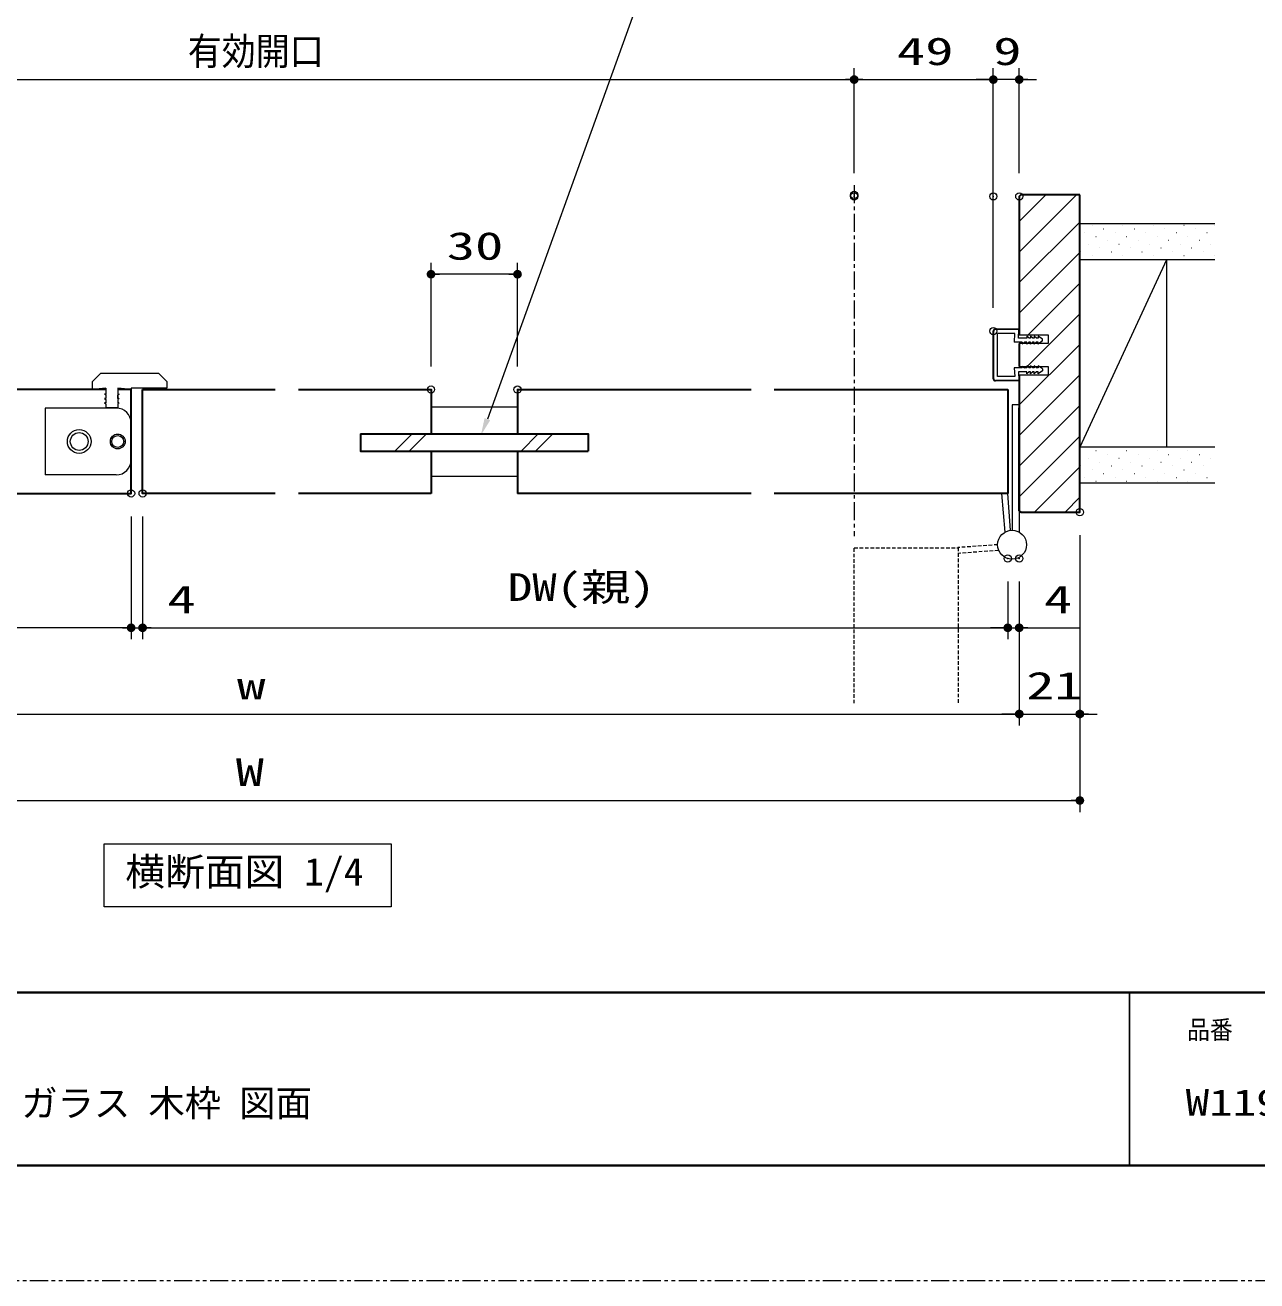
# Model space of a CAD drawing. Units: millimetres, scale not verified. Extents: x -1306 to 1306, y -607 to 607.
# Drawn here: x -645.9 to -218.7, y -594 to -158.5 of the extents above; entities that cross this region are included whole.
import ezdxf
from ezdxf.enums import TextEntityAlignment as Align

# ---------------------------------------------------------------- set-up
doc = ezdxf.new("R2010")
doc.units = ezdxf.units.MM
doc.header["$LTSCALE"] = 5
doc.header["$PDMODE"] = 32
doc.header["$PDSIZE"] = 2.5
for name, pattern in [('USER1', [2.5, 1.25, -0.25, 0.25, -0.25, 0.25, -0.25]), ('USER2', [0.375, 0.25, -0.125]), ('USER3', [2, 1.25, -0.25, 0.25, -0.25])]:
    doc.linetypes.add(name, pattern=pattern)
for name, color, linetype, lineweight in [('0-1_線(黄)', 2, 'Continuous', 15), ('0-3_陰線', 4, 'USER1', 9), ('0-C_中心線', 3, 'USER3', 9), ('0-D_線(白)', 7, 'Continuous', 30), ('1-0_線(水)', 4, 'Continuous', 9), ('1-1_寸法線', 3, 'Continuous', 13), ('1-2_ハッチング', 6, 'Continuous', 9), ('1-4_DEFPOINTS', 7, 'Continuous', 5), ('1-5_0', 3, 'Continuous', 25), ('1-6_点線(黄)', 2, 'USER2', 15), ('1-7_図面枠', 7, 'Continuous', 35)]:
    doc.layers.add(name, color=color, linetype=linetype, lineweight=lineweight)
doc.styles.add('ＭＳ ゴシック', font='')
doc.styles.get('ＭＳ ゴシック').set_extended_font_data('MS Gothic')

# ---------------------------------------------------------------- blocks, each defined once
blk = doc.blocks.new('_DOT')
at = {"layer": '1-5_0'}
blk.add_line((-2.5, 0), (-5, 0), dxfattribs=at)
for points in [[(0, 0), (-2.5, 0), (-2.48, 0.313)], [(0, 0), (-2.48, -0.313), (-2.5, 0)], [(0, 0), (-2.48, 0.313), (-2.421, 0.622)], [(0, 0), (-2.421, -0.622), (-2.48, -0.313)], [(0, 0), (-2.421, 0.622), (-2.324, 0.92)], [(0, 0), (-2.324, -0.92), (-2.421, -0.622)], [(0, 0), (-2.324, 0.92), (-2.191, 1.204)], [(0, 0), (-2.191, -1.204), (-2.324, -0.92)], [(0, 0), (-2.191, 1.204), (-2.023, 1.469)], [(0, 0), (-2.023, -1.469), (-2.191, -1.204)], [(0, 0), (-2.023, 1.469), (-1.822, 1.711)], [(0, 0), (-1.822, -1.711), (-2.023, -1.469)], [(0, 0), (-1.822, 1.711), (-1.594, 1.926)], [(0, 0), (-1.594, -1.926), (-1.822, -1.711)], [(0, 0), (-1.594, 1.926), (-1.34, 2.111)], [(0, 0), (-1.34, -2.111), (-1.594, -1.926)], [(0, 0), (-1.34, 2.111), (-1.064, 2.262)], [(0, 0), (-1.064, -2.262), (-1.34, -2.111)], [(0, 0), (-1.064, 2.262), (-0.773, 2.378)], [(0, 0), (-0.773, -2.378), (-1.064, -2.262)], [(0, 0), (-0.773, 2.378), (-0.468, 2.456)], [(0, 0), (-0.468, -2.456), (-0.773, -2.378)], [(0, 0), (-0.468, 2.456), (-0.157, 2.495)], [(0, 0), (-0.157, -2.495), (-0.468, -2.456)], [(0, 0), (-0.157, 2.495), (0.157, 2.495)], [(0, 0), (0.157, -2.495), (-0.157, -2.495)], [(0, 0), (0.157, 2.495), (0.468, 2.456)], [(0, 0), (0.468, 2.456), (0.773, 2.378)], [(0, 0), (0.773, 2.378), (1.064, 2.262)], [(0, 0), (1.064, 2.262), (1.34, 2.111)], [(0, 0), (1.34, 2.111), (1.594, 1.926)], [(0, 0), (1.594, 1.926), (1.822, 1.711)], [(0, 0), (1.822, 1.711), (2.023, 1.469)], [(0, 0), (2.023, 1.469), (2.191, 1.204)], [(0, 0), (2.191, 1.204), (2.324, 0.92)], [(0, 0), (2.324, 0.92), (2.421, 0.622)], [(0, 0), (2.421, 0.622), (2.48, 0.313)], [(0, 0), (2.48, 0.313), (2.5, 0)], [(0, 0), (0.468, -2.456), (0.157, -2.495)], [(0, 0), (0.773, -2.378), (0.468, -2.456)], [(0, 0), (1.064, -2.262), (0.773, -2.378)], [(0, 0), (1.34, -2.111), (1.064, -2.262)], [(0, 0), (1.594, -1.926), (1.34, -2.111)], [(0, 0), (1.822, -1.711), (1.594, -1.926)], [(0, 0), (2.023, -1.469), (1.822, -1.711)], [(0, 0), (2.191, -1.204), (2.023, -1.469)], [(0, 0), (2.324, -0.92), (2.191, -1.204)], [(0, 0), (2.421, -0.622), (2.324, -0.92)], [(0, 0), (2.48, -0.313), (2.421, -0.622)], [(0, 0), (2.5, 0), (2.48, -0.313)]]:
    blk.add_solid(points, dxfattribs=at)

msp = doc.modelspace()

# ---------------------------------------------------------------- linework, layer by layer
at = {"layer": '0-1_線(黄)'}
for p, q in [((-233.289, -227.417), (-280.145, -227.417)), ((-233.289, -239.917), (-280.145, -239.917)), ((-250.145, -239.917), (-280.145, -304.917)), ((-250.145, -239.917), (-250.145, -304.917)), ((-233.289, -304.917), (-280.145, -304.917)), ((-233.289, -317.417), (-280.145, -317.417))]:
    msp.add_line(p, q, dxfattribs=at)
msp.add_lwpolyline([(-618.465, -442.417), (-518.928, -442.417), (-518.928, -464.252), (-618.465, -464.252)], close=True, dxfattribs=at)
at = {"layer": '0-3_陰線'}
msp.add_line((387.036, -594), (-1292.964, -594), dxfattribs=at)
at = {"layer": '0-C_中心線'}
msp.add_line((-358.395, -213.978), (-358.395, -335.75), dxfattribs=at)
at = {"layer": '0-D_線(白)'}
for p, q in [((-300.645, -217.417), (-301.145, -217.917)), ((-280.145, -217.417), (-300.645, -217.417)), ((-280.145, -327.417), (-280.145, -217.417)), ((-301.145, -217.917), (-301.145, -265.917)), ((-301.145, -268.917), (-301.145, -276.917)), ((-301.145, -279.917), (-301.145, -326.917)), ((-617.887, -284.917), (-715.145, -284.917)), ((-609.145, -284.917), (-613.773, -284.917)), ((-609.145, -320.917), (-609.145, -284.917)), ((-605.145, -284.917), (-559.145, -284.917)), ((-605.145, -320.917), (-605.145, -284.917)), ((-551.145, -284.917), (-505.145, -284.917)), ((-505.145, -284.917), (-505.145, -300.217)), ((-475.145, -284.917), (-394.145, -284.917)), ((-475.145, -284.917), (-475.145, -300.217)), ((-386.145, -284.917), (-305.145, -284.917)), ((-305.145, -284.917), (-305.145, -320.917)), ((-301.145, -326.917), (-301.145, -291.242)), ((-505.145, -306.217), (-505.145, -320.917)), ((-475.145, -306.217), (-475.145, -320.917)), ((-715.145, -320.917), (-609.145, -320.917)), ((-559.145, -320.917), (-605.145, -320.917)), ((-505.145, -320.917), (-551.145, -320.917)), ((-394.145, -320.917), (-475.145, -320.917)), ((-305.145, -320.917), (-386.145, -320.917)), ((-300.645, -327.417), (-301.145, -326.917)), ((-301.145, -326.917), (-300.645, -327.417)), ((-300.645, -327.417), (-280.145, -327.417))]:
    msp.add_line(p, q, dxfattribs=at)
for points in [[(-529.645, -300.217), (-529.645, -306.217), (-450.645, -306.217)], [(-529.645, -300.217), (-450.645, -300.217), (-450.645, -306.217)]]:
    msp.add_lwpolyline(points, dxfattribs=at)
at = {"layer": '1-0_線(水)'}
for p, q in [((-622.515, -282.088), (-619.687, -279.26)), ((-619.687, -279.26), (-599.631, -279.26)), ((-596.803, -282.088), (-599.631, -279.26)), ((-596.803, -282.088), (-596.803, -284.403)), ((-617.887, -286.46), (-618.401, -286.46)), ((-618.401, -286.46), (-617.887, -286.757)), ((-617.887, -284.403), (-617.887, -286.46)), ((-617.887, -286.757), (-617.887, -288.002)), ((-609.145, -284.917), (-613.773, -284.403)), ((-613.773, -284.403), (-613.773, -286.46)), ((-613.773, -286.46), (-613.259, -286.46)), ((-613.259, -286.46), (-613.773, -286.757)), ((-613.773, -288.002), (-613.773, -286.757)), ((-613.773, -286.757), (-613.773, -288.002)), ((-596.803, -284.403), (-609.145, -284.403)), ((-609.145, -284.403), (-609.145, -284.917)), ((-638.971, -291.346), (-638.971, -314.487)), ((-614.287, -291.346), (-638.971, -291.346)), ((-617.887, -288.002), (-618.401, -288.002)), ((-618.401, -288.002), (-617.887, -288.299)), ((-617.887, -289.545), (-618.401, -289.545)), ((-618.401, -289.545), (-617.887, -289.842)), ((-617.887, -288.299), (-617.887, -289.545)), ((-617.887, -289.842), (-617.887, -291.088)), ((-617.887, -291.088), (-613.773, -291.088)), ((-613.773, -288.002), (-613.259, -288.002)), ((-613.259, -288.002), (-613.773, -288.299)), ((-613.773, -288.299), (-613.773, -289.545)), ((-613.773, -289.545), (-613.259, -289.545)), ((-505.145, -290.917), (-475.145, -290.917)), ((-517.726, -306.217), (-511.726, -300.217)), ((-512.726, -306.217), (-506.726, -300.217)), ((-473.928, -306.217), (-467.928, -300.217)), ((-468.928, -306.217), (-462.928, -300.217)), ((-614.287, -314.487), (-638.971, -314.487)), ((-505.145, -314.917), (-475.145, -314.917)), ((-306.062, -334.34), (-307.166, -320.917)), ((-304.145, -333.717), (-305.145, -320.917)), ((-301.145, -326.917), (-301.145, -334.387))]:
    msp.add_line(p, q, dxfattribs=at)
for points in [[(-617.887, -284.403), (-622.515, -284.917), (-622.515, -282.088)], [(-613.259, -289.545), (-613.773, -289.842), (-613.773, -291.088)], [(-301.145, -290.217), (-303.645, -290.217), (-303.645, -333.717)]]:
    msp.add_lwpolyline(points, dxfattribs=at)
for centre, radius in [((-627.144, -302.917), 4.114), ((-627.144, -302.917), 3.086), ((-613.773, -302.917), 2.571), ((-613.773, -302.917), 2.057), ((-303.645, -338.717), 5)]:
    msp.add_circle(centre, radius, dxfattribs=at)
for centre, start, end in [((-614.287, -296.489), 0, 90), ((-614.287, -309.345), 270, 0)]:
    msp.add_arc(centre, 5.143, start, end, dxfattribs=at)
at = {"layer": '1-1_寸法線'}
for p, q in [((-358.395, -209.917), (-358.395, -173.417)), ((-358.395, -209.417), (-358.395, -173.417)), ((-310.145, -256.617), (-310.145, -173.417)), ((-310.145, -209.917), (-310.145, -173.417)), ((-301.145, -209.917), (-301.145, -173.417)), ((-772.894, -177.417), (-361.395, -177.417)), ((-355.395, -177.417), (-313.145, -177.417)), ((-313.145, -177.417), (-316.145, -177.417)), ((-301.145, -177.417), (-310.145, -177.417)), ((-298.145, -177.417), (-295.145, -177.417)), ((-505.145, -276.917), (-505.145, -240.917)), ((-475.145, -276.917), (-475.145, -240.917)), ((-478.145, -244.917), (-502.145, -244.917)), ((-310.145, -281.217), (-310.145, -264.617)), ((-309.995, -281.217), (-309.995, -264.617)), ((-301.445, -263.917), (-309.445, -263.917)), ((-301.445, -264.067), (-309.445, -264.067)), ((-302.694, -265.417), (-308.645, -265.417)), ((-302.856, -268.417), (-302.694, -265.417)), ((-301.451, -267.117), (-301.295, -264.223)), ((-301.204, -265.719), (-301.145, -264.229)), ((-300.137, -268.417), (-302.861, -268.417)), ((-298.534, -267.117), (-301.451, -267.117)), ((-300.137, -269.071), (-299.321, -268.417)), ((-300.137, -268.424), (-300.137, -269.071)), ((-298.534, -268.417), (-299.321, -268.417)), ((-298.534, -266.367), (-298.534, -267.117)), ((-297.734, -267.117), (-298.534, -266.367)), ((-298.534, -269.167), (-298.534, -268.417)), ((-297.734, -268.417), (-298.534, -269.167)), ((-297.234, -267.117), (-297.734, -267.117)), ((-297.234, -268.417), (-297.734, -268.417)), ((-297.234, -266.367), (-297.234, -267.117)), ((-296.434, -267.117), (-297.234, -266.367)), ((-297.234, -269.167), (-297.234, -268.417)), ((-296.434, -268.417), (-297.234, -269.167)), ((-295.934, -267.117), (-296.434, -267.117)), ((-295.934, -268.417), (-296.434, -268.417)), ((-295.134, -267.117), (-295.934, -266.367)), ((-295.934, -266.367), (-295.934, -267.117)), ((-295.934, -269.167), (-295.934, -268.417)), ((-295.134, -268.417), (-295.934, -269.167)), ((-294.634, -267.117), (-295.134, -267.117)), ((-294.634, -268.417), (-295.134, -268.417)), ((-294.634, -266.367), (-294.634, -267.117)), ((-293.145, -267.467), (-294.634, -266.367)), ((-293.145, -268.067), (-294.634, -269.167)), ((-294.634, -269.167), (-294.634, -268.417)), ((-293.145, -268.067), (-293.145, -267.467)), ((-300.137, -277.417), (-302.861, -277.417)), ((-302.861, -277.417), (-302.694, -280.417)), ((-300.137, -276.762), (-299.321, -277.417)), ((-300.137, -277.41), (-300.137, -276.762)), ((-298.534, -277.417), (-299.321, -277.417)), ((-298.534, -276.667), (-298.534, -277.417)), ((-297.734, -277.417), (-298.534, -276.667)), ((-297.234, -277.417), (-297.734, -277.417)), ((-297.234, -276.667), (-297.234, -277.417)), ((-296.434, -277.417), (-297.234, -276.667)), ((-295.934, -277.417), (-296.434, -277.417)), ((-295.934, -276.667), (-295.934, -277.417)), ((-295.134, -277.417), (-295.934, -276.667)), ((-294.634, -277.417), (-295.134, -277.417)), ((-294.634, -276.667), (-294.634, -277.417)), ((-293.145, -277.767), (-294.634, -276.667)), ((-293.145, -278.367), (-294.634, -279.467)), ((-293.145, -277.767), (-293.145, -278.367)), ((-301.445, -281.767), (-309.445, -281.767)), ((-301.445, -281.917), (-309.445, -281.917)), ((-301.451, -278.717), (-301.295, -281.611)), ((-298.534, -278.717), (-301.451, -278.717)), ((-301.204, -280.115), (-301.145, -281.605)), ((-298.534, -279.467), (-298.534, -278.717)), ((-297.734, -278.717), (-298.534, -279.467)), ((-297.234, -278.717), (-297.734, -278.717)), ((-297.234, -279.467), (-297.234, -278.717)), ((-296.434, -278.717), (-297.234, -279.467)), ((-295.934, -278.717), (-296.434, -278.717)), ((-295.134, -278.717), (-295.934, -279.467)), ((-295.934, -279.467), (-295.934, -278.717)), ((-294.634, -278.717), (-295.134, -278.717)), ((-294.634, -279.467), (-294.634, -278.717)), ((-609.145, -328.917), (-609.145, -371.521)), ((-609.145, -328.917), (-609.145, -371.521)), ((-605.145, -328.917), (-605.145, -371.521)), ((-605.145, -328.917), (-605.145, -371.521)), ((-280.145, -335.417), (-280.145, -401.417)), ((-280.145, -335.417), (-280.145, -431.417)), ((-305.145, -351.487), (-305.145, -371.521)), ((-305.145, -351.487), (-305.145, -371.521)), ((-301.145, -351.487), (-301.145, -401.417)), ((-301.145, -351.487), (-301.145, -401.417)), ((-301.145, -351.487), (-301.145, -371.521)), ((-612.145, -367.521), (-826.145, -367.521)), ((-612.145, -367.521), (-615.145, -367.521)), ((-609.145, -367.521), (-605.145, -367.521)), ((-602.145, -367.521), (-584.002, -367.521)), ((-602.145, -367.521), (-308.145, -367.521)), ((-308.145, -367.521), (-311.145, -367.521)), ((-305.145, -367.521), (-301.145, -367.521)), ((-298.145, -367.521), (-280.002, -367.521)), ((-830.145, -397.417), (-304.145, -397.417)), ((-304.145, -397.417), (-307.145, -397.417)), ((-301.145, -397.417), (-280.145, -397.417)), ((-277.145, -397.417), (-274.145, -397.417)), ((-851.145, -427.417), (-283.145, -427.417))]:
    msp.add_line(p, q, dxfattribs=at)
for points in [[(-178.288, -151.858), (-433.851, -151.858), (-485.599, -295.184)], [(-302.694, -280.417), (-308.645, -280.417), (-308.645, -265.417)], [(-301.145, -265.917), (-291.145, -265.917), (-291.145, -268.917), (-301.145, -268.917)], [(-301.145, -276.917), (-291.145, -276.917), (-291.145, -279.917), (-301.145, -279.917)]]:
    msp.add_lwpolyline(points, dxfattribs=at)
for centre, radius, start, end in [((-309.445, -264.617), 0.7, 90, 180), ((-309.445, -264.617), 0.55, 90, 180), ((-301.445, -264.217), 0.3, 357.72528, 90), ((-301.445, -264.217), 0.15, 357.72528, 90), ((-309.445, -281.217), 0.7, 180, 270), ((-309.445, -281.217), 0.55, 180, 270), ((-301.445, -281.617), 0.3, 270, 2.27472), ((-301.445, -281.617), 0.15, 270, 2.27472)]:
    msp.add_arc(centre, radius, start, end, dxfattribs=at)
msp.add_solid([(-487.841, -300.75), (-486.565, -294.795), (-484.633, -295.574)], dxfattribs=at)
at = {"layer": '1-2_ハッチング'}
for p, q in [((-301.145, -226.601), (-291.961, -217.417)), ((-301.145, -237.208), (-281.354, -217.417)), ((-301.145, -247.814), (-280.145, -226.814)), ((-278.522, -230.494), (-278.472, -230.494)), ((-275.87, -227.843), (-275.82, -227.843)), ((-271.893, -229.169), (-271.843, -229.169)), ((-267.915, -230.494), (-267.865, -230.494)), ((-265.264, -227.843), (-265.214, -227.843)), ((-261.286, -229.169), (-261.236, -229.169)), ((-257.309, -230.494), (-257.259, -230.494)), ((-254.657, -227.843), (-254.607, -227.843)), ((-250.68, -229.169), (-250.63, -229.169)), ((-246.702, -230.494), (-246.652, -230.494)), ((-244.05, -227.843), (-244, -227.843)), ((-240.073, -229.169), (-240.023, -229.169)), ((-236.096, -230.494), (-236.046, -230.494)), ((-233.444, -227.843), (-233.394, -227.843)), ((-277.196, -234.472), (-277.146, -234.472)), ((-274.544, -231.82), (-274.494, -231.82)), ((-270.567, -233.146), (-270.517, -233.146)), ((-266.59, -234.472), (-266.54, -234.472)), ((-263.938, -231.82), (-263.888, -231.82)), ((-259.96, -233.146), (-259.91, -233.146)), ((-255.983, -234.472), (-255.933, -234.472)), ((-253.331, -231.82), (-253.281, -231.82)), ((-249.354, -233.146), (-249.304, -233.146)), ((-245.376, -234.472), (-245.326, -234.472)), ((-242.725, -231.82), (-242.675, -231.82)), ((-238.747, -233.146), (-238.697, -233.146)), ((-234.77, -234.472), (-234.72, -234.472)), ((-301.145, -258.421), (-280.145, -237.421)), ((-279.848, -237.123), (-279.798, -237.123)), ((-275.87, -238.449), (-275.82, -238.449)), ((-273.219, -235.798), (-273.169, -235.798)), ((-269.241, -237.123), (-269.191, -237.123)), ((-265.264, -238.449), (-265.214, -238.449)), ((-262.612, -235.798), (-262.562, -235.798)), ((-258.635, -237.123), (-258.585, -237.123)), ((-254.657, -238.449), (-254.607, -238.449)), ((-252.005, -235.798), (-251.955, -235.798)), ((-248.028, -237.123), (-247.978, -237.123)), ((-244.05, -238.449), (-244, -238.449)), ((-241.399, -235.798), (-241.349, -235.798)), ((-237.421, -237.123), (-237.371, -237.123)), ((-233.444, -238.449), (-233.394, -238.449)), ((-271.893, -239.775), (-271.843, -239.775)), ((-261.286, -239.775), (-261.236, -239.775)), ((-250.68, -239.775), (-250.63, -239.775)), ((-240.073, -239.775), (-240.023, -239.775)), ((-298.035, -265.917), (-280.145, -248.027)), ((-298.35, -276.839), (-280.145, -258.634)), ((-301.145, -269.027), (-301.035, -268.917)), ((-301.145, -290.241), (-280.145, -269.241)), ((-301.145, -300.847), (-280.145, -279.847)), ((-301.145, -311.454), (-280.145, -290.454)), ((-301.145, -322.06), (-280.145, -301.06)), ((-277.196, -308.718), (-277.146, -308.718)), ((-274.544, -306.066), (-274.494, -306.066)), ((-270.567, -307.392), (-270.517, -307.392)), ((-266.59, -308.718), (-266.54, -308.718)), ((-263.938, -306.066), (-263.888, -306.066)), ((-259.96, -307.392), (-259.91, -307.392)), ((-255.983, -308.718), (-255.933, -308.718)), ((-253.331, -306.066), (-253.281, -306.066)), ((-249.354, -307.392), (-249.304, -307.392)), ((-245.376, -308.718), (-245.326, -308.718)), ((-242.725, -306.066), (-242.675, -306.066)), ((-238.747, -307.392), (-238.697, -307.392)), ((-234.77, -308.718), (-234.72, -308.718)), ((-295.895, -327.417), (-280.145, -311.667)), ((-279.848, -311.37), (-279.798, -311.37)), ((-275.87, -312.695), (-275.82, -312.695)), ((-273.219, -310.044), (-273.169, -310.044)), ((-269.241, -311.37), (-269.191, -311.37)), ((-265.264, -312.695), (-265.214, -312.695)), ((-262.612, -310.044), (-262.562, -310.044)), ((-258.635, -311.37), (-258.585, -311.37)), ((-254.657, -312.695), (-254.607, -312.695)), ((-252.005, -310.044), (-251.955, -310.044)), ((-248.028, -311.37), (-247.978, -311.37)), ((-244.05, -312.695), (-244, -312.695)), ((-241.399, -310.044), (-241.349, -310.044)), ((-237.421, -311.37), (-237.371, -311.37)), ((-278.522, -315.347), (-278.472, -315.347)), ((-274.544, -316.673), (-274.494, -316.673)), ((-271.893, -314.021), (-271.843, -314.021)), ((-267.915, -315.347), (-267.865, -315.347)), ((-263.938, -316.673), (-263.888, -316.673)), ((-261.286, -314.021), (-261.236, -314.021)), ((-257.309, -315.347), (-257.259, -315.347)), ((-253.331, -316.673), (-253.281, -316.673)), ((-250.68, -314.021), (-250.63, -314.021)), ((-246.702, -315.347), (-246.652, -315.347)), ((-242.725, -316.673), (-242.675, -316.673)), ((-240.073, -314.021), (-240.023, -314.021)), ((-236.096, -315.347), (-236.046, -315.347)), ((-285.288, -327.417), (-280.145, -322.274))]:
    msp.add_line(p, q, dxfattribs=at)
at = {"layer": '1-4_DEFPOINTS'}
for p in [(-358.395, -177.417), (-310.145, -177.417), (-358.395, -217.417), (-358.395, -217.917), (-310.145, -217.917), (-301.145, -217.917), (-505.145, -244.917), (-310.145, -264.617), (-505.145, -284.917), (-475.145, -284.917), (-609.145, -320.917), (-605.145, -320.917), (-280.145, -327.417), (-305.145, -343.487), (-301.145, -343.487), (-605.145, -367.521), (-305.145, -367.521), (-301.145, -367.521), (-301.145, -397.417), (-280.145, -397.417), (-280.145, -427.417)]:
    msp.add_point(p, dxfattribs=at)
at = {"layer": '1-5_0', "color": 7}
msp.add_line((-262.964, -494), (-262.964, -554), dxfattribs=at)
at = {"layer": '1-6_点線(黄)'}
for p, q in [((-308.645, -338.717), (-322.445, -339.717)), ((-358.395, -339.75), (-322.395, -339.75)), ((-358.395, -393.709), (-358.395, -339.75)), ((-308.359, -340.696), (-322.445, -341.738)), ((-322.395, -339.75), (-322.395, -393.709))]:
    msp.add_line(p, q, dxfattribs=at)
at = {"layer": '1-7_図面枠'}
msp.add_line((-1252.964, -494), (347.036, -494), dxfattribs=at)
msp.add_lwpolyline([(-1252.964, -554), (347.036, -554), (347.036, 554), (-1252.964, 554)], close=True, dxfattribs=at)

# ---------------------------------------------------------------- block references
at = {"layer": '1-1_寸法線', "xscale": 0.6, "yscale": 0.6}
for p in [(-358.395, -177.417), (-310.145, -177.417), (-310.145, -177.417), (-475.145, -244.917), (-609.145, -367.521), (-609.145, -367.521), (-305.145, -367.521), (-305.145, -367.521), (-301.145, -397.417), (-301.145, -397.417), (-280.145, -427.417)]:
    msp.add_blockref('_DOT', p, dxfattribs=at)
at = {"layer": '1-1_寸法線', "xscale": 0.6, "yscale": 0.6, "rotation": 180}
for p in [(-358.395, -177.417), (-301.145, -177.417), (-505.145, -244.917), (-605.145, -367.521), (-605.145, -367.521), (-301.145, -367.521), (-280.145, -397.417)]:
    msp.add_blockref('_DOT', p, dxfattribs=at)

# ---------------------------------------------------------------- texts
at = {"layer": '0-1_線(黄)', "style": 'ＭＳ ゴシック', "width": 1.05}
msp.add_text('横断面図 1/4', height=9.621, dxfattribs=at).set_placement((-611.159, -459.795), align=Align.BOTTOM_LEFT)
at = {"layer": '1-1_寸法線', "style": 'ＭＳ ゴシック'}
for s, width, p in [('有効開口', 0.9, (-589.509, -175.267)), ('49', 1.5, (-343.556, -175.267)), ('9', 1.5, (-310.169, -175.267)), ('30', 1.5, (-499.669, -242.767)), ('DW(親)', 1.3, (-478.526, -361.086)), ('4', 1.5, (-596.573, -365.372)), ('4', 1.5, (-292.574, -365.372)), ('21', 1.5, (-298.74, -395.267)), ('w', 1.5, (-572.383, -395.267)), ('W', 1.5, (-572.859, -425.267))]:
    msp.add_text(s, height=9.604, dxfattribs=dict(at, width=width)).set_placement(p, align=Align.BOTTOM_LEFT)
at = {"layer": '1-7_図面枠', "style": 'ＭＳ ゴシック'}
for s, height, width, p in [('品番', 6.452, 0.9, (-242.964, -512.073)), ('W1190×H2401～2700×D85\u3000他', 9.236, 1.3, (-243.459, -539.518))]:
    msp.add_text(s, height=height, dxfattribs=dict(at, width=width)).set_placement(p, align=Align.BOTTOM_LEFT)
msp.add_text('ノッポ H2700 W1190 親子ドア スリットガラス 木枠 図面', height=9.236, dxfattribs=at).set_placement((-873.76, -539.776), align=Align.BOTTOM_LEFT)

doc.saveas('drawing.dxf')
